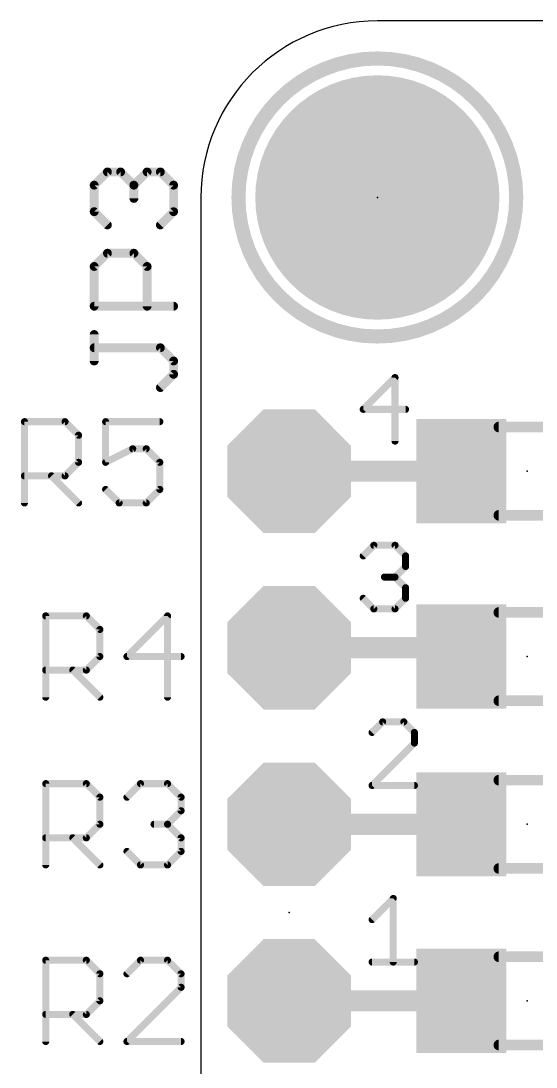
# Model space of a CAD drawing. Extents: x -13.6 to 16.6, y -4.1 to 21.3.
# Drawn here: x -13.64 to -6.22, y 6.29 to 21.34 of the extents above; entities that cross this region are included whole.
import ezdxf

# ---------------------------------------------------------------- set-up
doc = ezdxf.new("R2010")
doc.units = 0
for name, color, linetype in [('1', 12, 'CONTINUOUS'), ('17', 110, 'CONTINUOUS'), ('20', 53, 'CONTINUOUS'), ('21', 53, 'CONTINUOUS'), ('23', 53, 'CONTINUOUS'), ('25', 253, 'CONTINUOUS'), ('51', 253, 'CONTINUOUS')]:
    doc.layers.add(name, color=color, linetype=linetype)

# ---------------------------------------------------------------- blocks, each defined once
blk = doc.blocks.new('RECT')
blk.add_solid([(-0.5, -0.5), (0.5, -0.5), (-0.5, 0.5), (0.5, 0.5)])
blk = doc.blocks.new('OCTAGONP')
at = {"const_width": 0.5}
blk.add_lwpolyline([(-0.25, -0.1036), (-0.25, 0.1036), (-0.1036, 0.25), (0.1036, 0.25), (0.25, 0.1036), (0.25, -0.1036), (0.1036, -0.25), (-0.1036, -0.25), (-0.25, -0.1036), (-0.25, 0.1036)], dxfattribs=at)
blk = doc.blocks.new('ROUNDP')
at = {"const_width": 0.5}
blk.add_lwpolyline([(0, -0.25, 1), (0, 0.25, 1), (0, -0.25)], format="xyb", dxfattribs=at)

msp = doc.modelspace()

# ---------------------------------------------------------------- linework, layer by layer
at = {"layer": '1', "const_width": 0.3048}
for points in [[(-7.3, 14.859), (-9.779, 14.859)], [(-9.779, 12.319), (-7.427, 12.319)], [(-7.427, 12.319), (-7.3, 12.192)], [(-7.3, 9.779), (-9.779, 9.779)], [(-7.3, 7.239), (-9.779, 7.239)]]:
    msp.add_lwpolyline(points, dxfattribs=at)
at = {"layer": '1', "const_width": 0.1524}
for points in [[(-9.779, 14.9352, 1), (-9.779, 14.7828)], [(-7.3, 14.7828, 1), (-7.3, 14.9352)], [(-9.779, 12.3952, 1), (-9.779, 12.2428)], [(-7.3731, 12.3729, 1), (-7.4809, 12.2651)], [(-7.427, 12.2428, 1), (-7.427, 12.3952)], [(-7.3539, 12.1381, 1), (-7.2461, 12.2459)], [(-9.779, 9.8552, 1), (-9.779, 9.7028)], [(-7.3, 9.7028, 1), (-7.3, 9.8552)], [(-9.779, 7.3152, 1), (-9.779, 7.1628)], [(-7.3, 7.1628, 1), (-7.3, 7.3152)]]:
    msp.add_lwpolyline(points, format="xyb", dxfattribs=at)
at = {"layer": '20'}
for p, q in [((9.271, 21.336), (-8.509, 21.336)), ((-11.049, 18.796), (-11.049, -1.524))]:
    msp.add_line(p, q, dxfattribs=at)
msp.add_arc((-8.509, 18.796), 2.54, 90, 180, dxfattribs=at)
at = {"layer": '21'}
for points, const_width in [([(-8.509, 16.796, 1), (-8.509, 20.796, 1), (-8.509, 16.796)], 0.2032), ([(-8.2292, 16.206, 1), (-8.28, 16.206)], 0.0508), ([(-8.2366, 16.188, 1), (-8.2726, 16.2239)], 0.0508), ([(-8.7302, 15.7664, 1), (-8.6942, 15.7304)], 0.0508), ([(-8.7122, 15.7738, 1), (-8.7122, 15.723)], 0.0508), ([(-8.1021, 15.723, 1), (-8.1021, 15.7738)], 0.0508), ([(-8.28, 15.2908, 1), (-8.2292, 15.2908)], 0.0508), ([(-8.5597, 13.8184, 1), (-8.5597, 13.7676)], 0.0508), ([(-8.5417, 13.775, 1), (-8.5776, 13.8109)], 0.0508), ([(-8.2366, 13.8109, 1), (-8.2726, 13.775)], 0.0508), ([(-8.2546, 13.7676, 1), (-8.2546, 13.8184)], 0.0508), ([(-8.7302, 13.6584, 1), (-8.6942, 13.6225)], 0.0508), ([(-8.0767, 13.6405, 1), (-8.1275, 13.6405)], 0.0508), ([(-8.12, 13.6225, 1), (-8.0841, 13.6584)], 0.0508), ([(-8.1275, 13.4879, 1), (-8.0767, 13.4879)], 0.0508), ([(-8.0841, 13.47, 1), (-8.12, 13.5059)], 0.0508), ([(-8.4071, 13.3608, 1), (-8.4071, 13.31)], 0.0508), ([(-8.2366, 13.3534, 1), (-8.2726, 13.3174)], 0.0508), ([(-8.2726, 13.3534, 1), (-8.2366, 13.3174)], 0.0508), ([(-8.2546, 13.31, 1), (-8.2546, 13.3608)], 0.0508), ([(-8.0767, 13.1829, 1), (-8.1275, 13.1829)], 0.0508), ([(-8.12, 13.1649, 1), (-8.0841, 13.2008)], 0.0508), ([(-8.6942, 13.0483, 1), (-8.7302, 13.0124)], 0.0508), ([(-8.1275, 13.0303, 1), (-8.0767, 13.0303)], 0.0508), ([(-8.0841, 13.0124, 1), (-8.12, 13.0483)], 0.0508), ([(-8.5597, 12.9032, 1), (-8.5597, 12.8524)], 0.0508), ([(-8.5776, 12.8598, 1), (-8.5417, 12.8958)], 0.0508), ([(-8.2726, 12.8958, 1), (-8.2366, 12.8598)], 0.0508), ([(-8.2546, 12.8524, 1), (-8.2546, 12.9032)], 0.0508), ([(-8.4327, 11.2784, 1), (-8.4327, 11.2276)], 0.0508), ([(-8.4147, 11.235, 1), (-8.4506, 11.2709)], 0.0508), ([(-8.1096, 11.2709, 1), (-8.1456, 11.235)], 0.0508), ([(-8.1276, 11.2276, 1), (-8.1276, 11.2784)], 0.0508), ([(-8.6032, 11.1184, 1), (-8.5672, 11.0825)], 0.0508), ([(-7.9497, 11.1005, 1), (-8.0005, 11.1005)], 0.0508), ([(-7.993, 11.0825, 1), (-7.9571, 11.1184)], 0.0508), ([(-7.9571, 10.93, 1), (-7.993, 10.9659)], 0.0508), ([(-8.0005, 10.9479, 1), (-7.9497, 10.9479)], 0.0508), ([(-8.5852, 10.3632, 1), (-8.5852, 10.3124)], 0.0508), ([(-7.9751, 10.3124, 1), (-7.9751, 10.3632)], 0.0508), ([(-8.6032, 10.3558, 1), (-8.5672, 10.3198)], 0.0508), ([(-8.2547, 8.713, 1), (-8.3055, 8.713)], 0.0508), ([(-8.2622, 8.695, 1), (-8.2981, 8.7309)], 0.0508), ([(-8.6032, 8.4259, 1), (-8.5672, 8.39)], 0.0508), ([(-8.5852, 7.8232, 1), (-8.5852, 7.7724)], 0.0508), ([(-7.9751, 7.7724, 1), (-7.9751, 7.8232)], 0.0508), ([(-8.3055, 7.7978, 1), (-8.2547, 7.7978)], 0.0508)]:
    msp.add_lwpolyline(points, format="xyb", dxfattribs=dict(at, const_width=const_width))
at = {"layer": '21', "const_width": 0.1016}
for points in [[(-8.2546, 16.206), (-8.7122, 15.7484)], [(-8.2546, 15.2908), (-8.2546, 16.206)], [(-8.7122, 15.7484), (-8.1021, 15.7484)], [(-8.7122, 13.6405), (-8.5597, 13.793)], [(-8.5597, 13.793), (-8.2546, 13.793)], [(-8.2546, 13.793), (-8.1021, 13.6405)], [(-8.1021, 13.6405), (-8.1021, 13.4879)], [(-8.1021, 13.4879), (-8.2546, 13.3354)], [(-8.2546, 13.3354), (-8.4071, 13.3354)], [(-8.2546, 13.3354), (-8.1021, 13.1829)], [(-8.1021, 13.1829), (-8.1021, 13.0303)], [(-8.5597, 12.8778), (-8.7122, 13.0303)], [(-8.1021, 13.0303), (-8.2546, 12.8778)], [(-8.2546, 12.8778), (-8.5597, 12.8778)], [(-8.4327, 11.253), (-8.5852, 11.1005)], [(-8.1276, 11.253), (-8.4327, 11.253)], [(-7.9751, 11.1005), (-8.1276, 11.253)], [(-7.9751, 10.9479), (-7.9751, 11.1005)], [(-8.5852, 10.3378), (-7.9751, 10.9479)], [(-7.9751, 10.3378), (-8.5852, 10.3378)], [(-8.5852, 8.4079), (-8.2801, 8.713)], [(-8.2801, 8.713), (-8.2801, 7.7978)], [(-8.5852, 7.7978), (-7.9751, 7.7978)]]:
    msp.add_lwpolyline(points, dxfattribs=at)
at = {"layer": '23'}
for p in [(-8.509, 18.796), (-6.35, 14.859), (-6.35, 12.192), (-6.35, 9.779), (-9.779, 8.509), (-6.35, 7.239)]:
    msp.add_point(p, dxfattribs=at)
at = {"layer": '25'}
for points, const_width in [([(-12.5867, 18.9733), (-12.396, 19.1639)], 0.127), ([(-12.396, 19.1639), (-12.2054, 19.1639)], 0.127), ([(-12.2054, 19.1639), (-12.0147, 18.9733)], 0.127), ([(-12.0147, 18.9733), (-11.824, 19.1639)], 0.127), ([(-11.824, 19.1639), (-11.6334, 19.1639)], 0.127), ([(-11.6334, 19.1639), (-11.4427, 18.9733)], 0.127), ([(-12.5867, 18.592), (-12.5867, 18.9733)], 0.127), ([(-12.0147, 18.9733), (-12.0147, 18.7826)], 0.127), ([(-11.4427, 18.9733), (-11.4427, 18.592)], 0.127), ([(-12.396, 18.4013), (-12.5867, 18.592)], 0.127), ([(-11.4427, 18.592), (-11.6334, 18.4013)], 0.127), ([(-12.5867, 17.8039), (-12.396, 17.9946)], 0.127), ([(-12.396, 17.9946), (-12.0147, 17.9946)], 0.127), ([(-12.0147, 17.9946), (-11.824, 17.8039)], 0.127), ([(-12.5867, 17.2319), (-12.5867, 17.8039)], 0.127), ([(-11.824, 17.8039), (-11.824, 17.2319)], 0.127), ([(-11.4427, 17.2319), (-12.5867, 17.2319)], 0.127), ([(-12.5867, 16.4438), (-12.5867, 16.8252)], 0.127), ([(-11.6334, 16.6345), (-12.5867, 16.6345)], 0.127), ([(-11.4427, 16.4438), (-11.6334, 16.6345)], 0.127), ([(-11.4427, 16.2532), (-11.4427, 16.4438)], 0.127), ([(-11.6334, 16.0625), (-11.4427, 16.2532)], 0.127), ([(-13.591, 14.4018), (-13.591, 15.5712)], 0.1016), ([(-13.591, 15.5712), (-13.0063, 15.5712)], 0.1016), ([(-13.0063, 15.5712), (-12.8114, 15.3763)], 0.1016), ([(-11.642, 15.5712), (-12.4216, 15.5712)], 0.1016), ([(-12.4216, 15.5712), (-12.4216, 14.9865)], 0.1016), ([(-12.8114, 15.3763), (-12.8114, 14.9865)], 0.1016), ([(-12.4216, 14.9865), (-12.0318, 15.1814)], 0.1016), ([(-12.0318, 15.1814), (-11.8369, 15.1814)], 0.1016), ([(-11.8369, 15.1814), (-11.642, 14.9865)], 0.1016), ([(-12.8114, 14.9865), (-13.0063, 14.7916)], 0.1016), ([(-11.642, 14.9865), (-11.642, 14.5967)], 0.1016), ([(-13.0063, 14.7916), (-13.591, 14.7916)], 0.1016), ([(-13.2012, 14.7916), (-12.8114, 14.4018)], 0.1016), ([(-12.2267, 14.4018), (-12.4216, 14.5967)], 0.1016), ([(-11.642, 14.5967), (-11.8369, 14.4018)], 0.1016), ([(-11.8369, 14.4018), (-12.2267, 14.4018)], 0.1016), ([(-13.2842, 11.6078), (-13.2842, 12.7772)], 0.1016), ([(-13.2842, 12.7772), (-12.6995, 12.7772)], 0.1016), ([(-12.6995, 12.7772), (-12.5046, 12.5823)], 0.1016), ([(-11.5301, 12.7772), (-12.1148, 12.1925)], 0.1016), ([(-11.5301, 11.6078), (-11.5301, 12.7772)], 0.1016), ([(-12.5046, 12.5823), (-12.5046, 12.1925)], 0.1016), ([(-12.5046, 12.1925), (-12.6995, 11.9976)], 0.1016), ([(-12.1148, 12.1925), (-11.3352, 12.1925)], 0.1016), ([(-12.6995, 11.9976), (-13.2842, 11.9976)], 0.1016), ([(-12.8944, 11.9976), (-12.5046, 11.6078)], 0.1016), ([(-13.2842, 9.1948), (-13.2842, 10.3642)], 0.1016), ([(-13.2842, 10.3642), (-12.6995, 10.3642)], 0.1016), ([(-12.6995, 10.3642), (-12.5046, 10.1693)], 0.1016), ([(-12.1148, 10.1693), (-11.9199, 10.3642)], 0.1016), ([(-11.9199, 10.3642), (-11.5301, 10.3642)], 0.1016), ([(-11.5301, 10.3642), (-11.3352, 10.1693)], 0.1016), ([(-12.5046, 10.1693), (-12.5046, 9.7795)], 0.1016), ([(-11.3352, 10.1693), (-11.3352, 9.9744)], 0.1016), ([(-11.3352, 9.9744), (-11.5301, 9.7795)], 0.1016), ([(-12.5046, 9.7795), (-12.6995, 9.5846)], 0.1016), ([(-11.5301, 9.7795), (-11.725, 9.7795)], 0.1016), ([(-11.5301, 9.7795), (-11.3352, 9.5846)], 0.1016), ([(-12.6995, 9.5846), (-13.2842, 9.5846)], 0.1016), ([(-12.8944, 9.5846), (-12.5046, 9.1948)], 0.1016), ([(-11.3352, 9.5846), (-11.3352, 9.3897)], 0.1016), ([(-11.9199, 9.1948), (-12.1148, 9.3897)], 0.1016), ([(-11.3352, 9.3897), (-11.5301, 9.1948)], 0.1016), ([(-11.5301, 9.1948), (-11.9199, 9.1948)], 0.1016), ([(-13.2842, 6.6548), (-13.2842, 7.8242)], 0.1016), ([(-13.2842, 7.8242), (-12.6995, 7.8242)], 0.1016), ([(-12.6995, 7.8242), (-12.5046, 7.6293)], 0.1016), ([(-11.9199, 7.8242), (-12.1148, 7.6293)], 0.1016), ([(-11.5301, 7.8242), (-11.9199, 7.8242)], 0.1016), ([(-11.3352, 7.6293), (-11.5301, 7.8242)], 0.1016), ([(-12.5046, 7.6293), (-12.5046, 7.2395)], 0.1016), ([(-11.3352, 7.4344), (-11.3352, 7.6293)], 0.1016), ([(-12.1148, 6.6548), (-11.3352, 7.4344)], 0.1016), ([(-12.5046, 7.2395), (-12.6995, 7.0446)], 0.1016), ([(-12.6995, 7.0446), (-13.2842, 7.0446)], 0.1016), ([(-12.8944, 7.0446), (-12.5046, 6.6548)], 0.1016), ([(-11.3352, 6.6548), (-12.1148, 6.6548)], 0.1016)]:
    msp.add_lwpolyline(points, dxfattribs=dict(at, const_width=const_width))
for points, const_width in [([(-12.396, 19.1957, 1), (-12.396, 19.1322)], 0.0635), ([(-12.3736, 19.1415, 1), (-12.4185, 19.1864)], 0.0635), ([(-12.1829, 19.1864, 1), (-12.2278, 19.1415)], 0.0635), ([(-12.2054, 19.1322, 1), (-12.2054, 19.1957)], 0.0635), ([(-11.824, 19.1957, 1), (-11.824, 19.1322)], 0.0635), ([(-11.8016, 19.1415, 1), (-11.8465, 19.1864)], 0.0635), ([(-11.6109, 19.1864, 1), (-11.6558, 19.1415)], 0.0635), ([(-11.6334, 19.1322, 1), (-11.6334, 19.1957)], 0.0635), ([(-12.5549, 18.9733, 1), (-12.6184, 18.9733)], 0.0635), ([(-12.6091, 18.9957, 1), (-12.5642, 18.9508)], 0.0635), ([(-11.9829, 18.9733, 1), (-12.0464, 18.9733)], 0.0635), ([(-12.0371, 18.9957, 1), (-11.9922, 18.9508)], 0.0635), ([(-12.0371, 18.9508, 1), (-11.9922, 18.9957)], 0.0635), ([(-11.4109, 18.9733, 1), (-11.4745, 18.9733)], 0.0635), ([(-11.4652, 18.9508, 1), (-11.4202, 18.9957)], 0.0635), ([(-12.0464, 18.7826, 1), (-11.9829, 18.7826)], 0.0635), ([(-12.5642, 18.6144, 1), (-12.6091, 18.5695)], 0.0635), ([(-12.6184, 18.592, 1), (-12.5549, 18.592)], 0.0635), ([(-11.4745, 18.592, 1), (-11.4109, 18.592)], 0.0635), ([(-11.4202, 18.5695, 1), (-11.4652, 18.6144)], 0.0635), ([(-12.4185, 18.3788, 1), (-12.3736, 18.4237)], 0.0635), ([(-11.6558, 18.4237, 1), (-11.6109, 18.3788)], 0.0635), ([(-12.396, 18.0263, 1), (-12.396, 17.9628)], 0.0635), ([(-12.3736, 17.9721, 1), (-12.4185, 18.017)], 0.0635), ([(-11.9922, 18.017, 1), (-12.0371, 17.9721)], 0.0635), ([(-12.0147, 17.9628, 1), (-12.0147, 18.0263)], 0.0635), ([(-12.5549, 17.8039, 1), (-12.6184, 17.8039)], 0.0635), ([(-12.6091, 17.8263, 1), (-12.5642, 17.7814)], 0.0635), ([(-11.7923, 17.8039, 1), (-11.8558, 17.8039)], 0.0635), ([(-11.8465, 17.7814, 1), (-11.8016, 17.8263)], 0.0635), ([(-12.5867, 17.2636, 1), (-12.5867, 17.2002)], 0.0635), ([(-12.6184, 17.2319, 1), (-12.5549, 17.2319)], 0.0635), ([(-11.8558, 17.2319, 1), (-11.7923, 17.2319)], 0.0635), ([(-11.4427, 17.2002, 1), (-11.4427, 17.2636)], 0.0635), ([(-12.5549, 16.8252, 1), (-12.6184, 16.8252)], 0.0635), ([(-12.5867, 16.6662, 1), (-12.5867, 16.6027)], 0.0635), ([(-11.6109, 16.6569, 1), (-11.6558, 16.612)], 0.0635), ([(-11.6334, 16.6027, 1), (-11.6334, 16.6662)], 0.0635), ([(-12.6184, 16.4438, 1), (-12.5549, 16.4438)], 0.0635), ([(-11.4109, 16.4438, 1), (-11.4745, 16.4438)], 0.0635), ([(-11.4652, 16.4214, 1), (-11.4202, 16.4663)], 0.0635), ([(-11.4745, 16.2532, 1), (-11.4109, 16.2532)], 0.0635), ([(-11.4202, 16.2307, 1), (-11.4652, 16.2756)], 0.0635), ([(-11.6558, 16.085, 1), (-11.6109, 16.0401)], 0.0635), ([(-13.5656, 15.5712, 1), (-13.6164, 15.5712)], 0.0508), ([(-13.591, 15.5966, 1), (-13.591, 15.5458)], 0.0508), ([(-12.9883, 15.5892, 1), (-13.0243, 15.5532)], 0.0508), ([(-13.0063, 15.5458, 1), (-13.0063, 15.5966)], 0.0508), ([(-12.4216, 15.5966, 1), (-12.4216, 15.5458)], 0.0508), ([(-12.3962, 15.5712, 1), (-12.447, 15.5712)], 0.0508), ([(-11.642, 15.5458, 1), (-11.642, 15.5966)], 0.0508), ([(-12.786, 15.3763, 1), (-12.8368, 15.3763)], 0.0508), ([(-12.8294, 15.3583, 1), (-12.7934, 15.3943)], 0.0508), ([(-12.0318, 15.2068, 1), (-12.0318, 15.156)], 0.0508), ([(-12.0204, 15.1587, 1), (-12.0432, 15.2041)], 0.0508), ([(-11.8189, 15.1994, 1), (-11.8549, 15.1634)], 0.0508), ([(-11.8369, 15.156, 1), (-11.8369, 15.2068)], 0.0508), ([(-12.8368, 14.9865, 1), (-12.786, 14.9865)], 0.0508), ([(-12.7934, 14.9685, 1), (-12.8294, 15.0045)], 0.0508), ([(-12.433, 15.0092, 1), (-12.4102, 14.9638)], 0.0508), ([(-12.447, 14.9865, 1), (-12.3962, 14.9865)], 0.0508), ([(-11.6166, 14.9865, 1), (-11.6674, 14.9865)], 0.0508), ([(-11.66, 14.9685, 1), (-11.624, 15.0045)], 0.0508), ([(-13.591, 14.817, 1), (-13.591, 14.7662)], 0.0508), ([(-13.1832, 14.8096, 1), (-13.2192, 14.7736)], 0.0508), ([(-13.0243, 14.8096, 1), (-12.9883, 14.7736)], 0.0508), ([(-13.0063, 14.7662, 1), (-13.0063, 14.817)], 0.0508), ([(-12.4036, 14.6147, 1), (-12.4396, 14.5787)], 0.0508), ([(-11.6674, 14.5967, 1), (-11.6166, 14.5967)], 0.0508), ([(-11.624, 14.5787, 1), (-11.66, 14.6147)], 0.0508), ([(-12.2267, 14.4272, 1), (-12.2267, 14.3764)], 0.0508), ([(-11.8369, 14.3764, 1), (-11.8369, 14.4272)], 0.0508), ([(-13.6164, 14.4018, 1), (-13.5656, 14.4018)], 0.0508), ([(-12.8294, 14.3838, 1), (-12.7934, 14.4198)], 0.0508), ([(-12.2447, 14.3838, 1), (-12.2087, 14.4198)], 0.0508), ([(-11.8549, 14.4198, 1), (-11.8189, 14.3838)], 0.0508), ([(-13.2588, 12.7772, 1), (-13.3096, 12.7772)], 0.0508), ([(-13.2842, 12.8026, 1), (-13.2842, 12.7518)], 0.0508), ([(-12.6815, 12.7952, 1), (-12.7175, 12.7592)], 0.0508), ([(-12.6995, 12.7518, 1), (-12.6995, 12.8026)], 0.0508), ([(-11.5047, 12.7772, 1), (-11.5555, 12.7772)], 0.0508), ([(-11.5121, 12.7592, 1), (-11.5481, 12.7952)], 0.0508), ([(-12.4792, 12.5823, 1), (-12.53, 12.5823)], 0.0508), ([(-12.5226, 12.5643, 1), (-12.4866, 12.6003)], 0.0508), ([(-12.53, 12.1925, 1), (-12.4792, 12.1925)], 0.0508), ([(-12.4866, 12.1745, 1), (-12.5226, 12.2105)], 0.0508), ([(-12.1328, 12.2105, 1), (-12.0968, 12.1745)], 0.0508), ([(-12.1148, 12.2179, 1), (-12.1148, 12.1671)], 0.0508), ([(-11.3352, 12.1671, 1), (-11.3352, 12.2179)], 0.0508), ([(-13.2842, 12.023, 1), (-13.2842, 11.9722)], 0.0508), ([(-12.8764, 12.0156, 1), (-12.9124, 11.9796)], 0.0508), ([(-12.7175, 12.0156, 1), (-12.6815, 11.9796)], 0.0508), ([(-12.6995, 11.9722, 1), (-12.6995, 12.023)], 0.0508), ([(-13.3096, 11.6078, 1), (-13.2588, 11.6078)], 0.0508), ([(-12.5226, 11.5898, 1), (-12.4866, 11.6258)], 0.0508), ([(-11.5555, 11.6078, 1), (-11.5047, 11.6078)], 0.0508), ([(-13.2588, 10.3642, 1), (-13.3096, 10.3642)], 0.0508), ([(-13.2842, 10.3896, 1), (-13.2842, 10.3388)], 0.0508), ([(-12.6815, 10.3822, 1), (-12.7175, 10.3462)], 0.0508), ([(-12.6995, 10.3388, 1), (-12.6995, 10.3896)], 0.0508), ([(-11.9199, 10.3896, 1), (-11.9199, 10.3388)], 0.0508), ([(-11.9019, 10.3462, 1), (-11.9379, 10.3822)], 0.0508), ([(-11.5121, 10.3822, 1), (-11.5481, 10.3462)], 0.0508), ([(-11.5301, 10.3388, 1), (-11.5301, 10.3896)], 0.0508), ([(-12.4792, 10.1693, 1), (-12.53, 10.1693)], 0.0508), ([(-12.5226, 10.1513, 1), (-12.4866, 10.1873)], 0.0508), ([(-12.1328, 10.1873, 1), (-12.0968, 10.1513)], 0.0508), ([(-11.3098, 10.1693, 1), (-11.3606, 10.1693)], 0.0508), ([(-11.3532, 10.1513, 1), (-11.3172, 10.1873)], 0.0508), ([(-11.3606, 9.9744, 1), (-11.3098, 9.9744)], 0.0508), ([(-11.3172, 9.9564, 1), (-11.3532, 9.9924)], 0.0508), ([(-12.53, 9.7795, 1), (-12.4792, 9.7795)], 0.0508), ([(-12.4866, 9.7615, 1), (-12.5226, 9.7975)], 0.0508), ([(-11.725, 9.8049, 1), (-11.725, 9.7541)], 0.0508), ([(-11.5121, 9.7975, 1), (-11.5481, 9.7615)], 0.0508), ([(-11.5481, 9.7975, 1), (-11.5121, 9.7615)], 0.0508), ([(-11.5301, 9.7541, 1), (-11.5301, 9.8049)], 0.0508), ([(-13.2842, 9.61, 1), (-13.2842, 9.5592)], 0.0508), ([(-12.8764, 9.6026, 1), (-12.9124, 9.5666)], 0.0508), ([(-12.6995, 9.5592, 1), (-12.6995, 9.61)], 0.0508), ([(-11.3098, 9.5846, 1), (-11.3606, 9.5846)], 0.0508), ([(-12.7175, 9.6026, 1), (-12.6815, 9.5666)], 0.0508), ([(-11.3532, 9.5666, 1), (-11.3172, 9.6026)], 0.0508), ([(-12.0968, 9.4077, 1), (-12.1328, 9.3717)], 0.0508), ([(-11.3606, 9.3897, 1), (-11.3098, 9.3897)], 0.0508), ([(-11.3172, 9.3717, 1), (-11.3532, 9.4077)], 0.0508), ([(-13.3096, 9.1948, 1), (-13.2588, 9.1948)], 0.0508), ([(-12.5226, 9.1768, 1), (-12.4866, 9.2128)], 0.0508), ([(-11.9199, 9.2202, 1), (-11.9199, 9.1694)], 0.0508), ([(-11.9379, 9.1768, 1), (-11.9019, 9.2128)], 0.0508), ([(-11.5481, 9.2128, 1), (-11.5121, 9.1768)], 0.0508), ([(-11.5301, 9.1694, 1), (-11.5301, 9.2202)], 0.0508), ([(-13.2588, 7.8242, 1), (-13.3096, 7.8242)], 0.0508), ([(-13.2842, 7.8496, 1), (-13.2842, 7.7988)], 0.0508), ([(-12.6815, 7.8422, 1), (-12.7175, 7.8062)], 0.0508), ([(-12.6995, 7.7988, 1), (-12.6995, 7.8496)], 0.0508), ([(-11.9199, 7.8496, 1), (-11.9199, 7.7988)], 0.0508), ([(-11.9019, 7.8062, 1), (-11.9379, 7.8422)], 0.0508), ([(-11.5121, 7.8422, 1), (-11.5481, 7.8062)], 0.0508), ([(-11.5301, 7.7988, 1), (-11.5301, 7.8496)], 0.0508), ([(-12.4792, 7.6293, 1), (-12.53, 7.6293)], 0.0508), ([(-11.3098, 7.6293, 1), (-11.3606, 7.6293)], 0.0508), ([(-12.5226, 7.6113, 1), (-12.4866, 7.6473)], 0.0508), ([(-12.1328, 7.6473, 1), (-12.0968, 7.6113)], 0.0508), ([(-11.3532, 7.6113, 1), (-11.3172, 7.6473)], 0.0508), ([(-11.3606, 7.4344, 1), (-11.3098, 7.4344)], 0.0508), ([(-11.3172, 7.4164, 1), (-11.3532, 7.4524)], 0.0508), ([(-12.53, 7.2395, 1), (-12.4792, 7.2395)], 0.0508), ([(-12.4866, 7.2215, 1), (-12.5226, 7.2575)], 0.0508), ([(-13.2842, 7.07, 1), (-13.2842, 7.0192)], 0.0508), ([(-12.8764, 7.0626, 1), (-12.9124, 7.0266)], 0.0508), ([(-12.7175, 7.0626, 1), (-12.6815, 7.0266)], 0.0508), ([(-12.6995, 7.0192, 1), (-12.6995, 7.07)], 0.0508), ([(-13.3096, 6.6548, 1), (-13.2588, 6.6548)], 0.0508), ([(-12.5226, 6.6368, 1), (-12.4866, 6.6728)], 0.0508), ([(-12.1328, 6.6728, 1), (-12.0968, 6.6368)], 0.0508), ([(-12.1148, 6.6802, 1), (-12.1148, 6.6294)], 0.0508), ([(-11.3352, 6.6294, 1), (-11.3352, 6.6802)], 0.0508)]:
    msp.add_lwpolyline(points, format="xyb", dxfattribs=dict(at, const_width=const_width))
at = {"layer": '51', "const_width": 0.1524}
for points in [[(-6.76, 15.494), (-5.94, 15.494)], [(-6.76, 14.224), (-5.94, 14.224)], [(-6.76, 12.827), (-5.94, 12.827)], [(-6.76, 11.557), (-5.94, 11.557)], [(-6.76, 10.414), (-5.94, 10.414)], [(-6.76, 9.144), (-5.94, 9.144)], [(-6.76, 7.874), (-5.94, 7.874)], [(-6.76, 6.604), (-5.94, 6.604)]]:
    msp.add_lwpolyline(points, dxfattribs=at)
at = {"layer": '51', "const_width": 0.0762}
for points in [[(-6.76, 15.5321, 1), (-6.76, 15.4559)], [(-6.76, 14.2621, 1), (-6.76, 14.1859)], [(-6.76, 12.8651, 1), (-6.76, 12.7889)], [(-6.76, 11.5951, 1), (-6.76, 11.5189)], [(-6.76, 10.4521, 1), (-6.76, 10.3759)], [(-6.76, 9.1821, 1), (-6.76, 9.1059)], [(-6.76, 7.9121, 1), (-6.76, 7.8359)], [(-6.76, 6.6421, 1), (-6.76, 6.5659)]]:
    msp.add_lwpolyline(points, format="xyb", dxfattribs=at)

# ---------------------------------------------------------------- block references
at = {"layer": '1', "xscale": 1.3, "yscale": 1.5}
for p in [(-7.3, 14.859), (-7.3, 12.192), (-7.3, 9.779), (-7.3, 7.239)]:
    msp.add_blockref('RECT', p, dxfattribs=at)
at = {"layer": '17'}
for name, p, xscale, yscale in [('ROUNDP', (-8.509, 18.796), 3.516, 3.516), ('ROUNDP', (-8.509, 18.796), 3.516, 3.516), ('OCTAGONP', (-9.779, 14.859), 1.778, 1.778), ('OCTAGONP', (-9.779, 14.859), 1.778, 1.778), ('OCTAGONP', (-9.779, 12.319), 1.778, 1.778), ('OCTAGONP', (-9.779, 12.319), 1.778, 1.778), ('OCTAGONP', (-9.779, 9.779), 1.778, 1.778), ('OCTAGONP', (-9.779, 9.779), 1.778, 1.778), ('OCTAGONP', (-9.779, 7.239), 1.778, 1.778), ('OCTAGONP', (-9.779, 7.239), 1.778, 1.778)]:
    msp.add_blockref(name, p, dxfattribs=dict(at, xscale=xscale, yscale=yscale))
at = {"layer": '51', "xscale": 0.65, "yscale": 1.4}
for p in [(-7.0918, 14.8605), (-7.0918, 12.1935), (-7.0918, 9.7805), (-7.0918, 7.2405)]:
    msp.add_blockref('RECT', p, dxfattribs=at)
at = {"layer": '51', "xscale": 0.508, "yscale": 0.508, "rotation": 270}
for p in [(-9.779, 14.859), (-9.779, 12.319), (-9.779, 9.779), (-9.779, 7.239)]:
    msp.add_blockref('RECT', p, dxfattribs=at)

doc.saveas('drawing.dxf')
